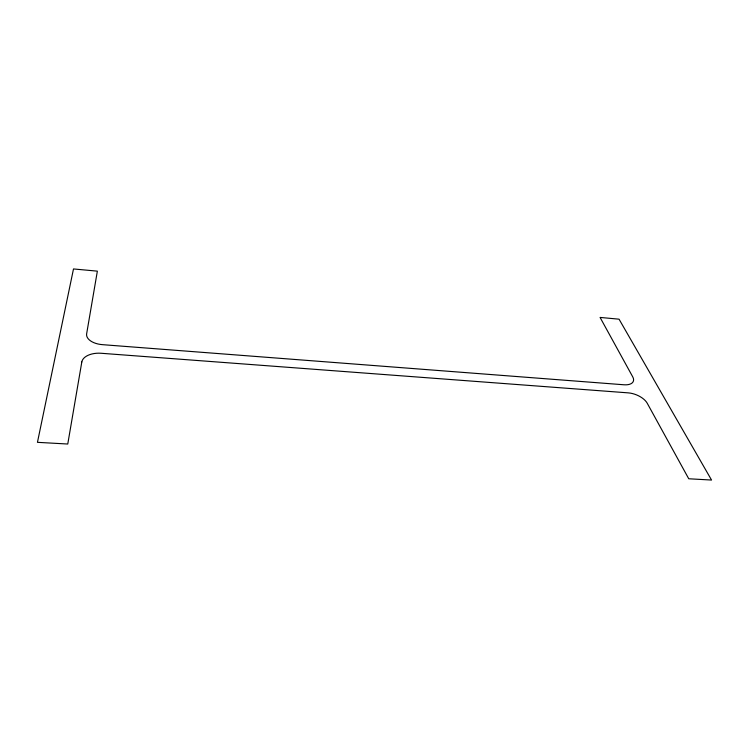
<?xml version="1.0" encoding="UTF-8"?>
<svg xmlns="http://www.w3.org/2000/svg" width="749" height="749" viewBox="0 0 749 749"><rect width="100%" height="100%" fill="white"/><g stroke="black" fill="none" stroke-linecap="round" stroke-linejoin="round"><path stroke-width="1.12" d="M81.819 361.964L67.766 444.026L37.45 442.331L73.496 268.947L97.361 271.147L86.641 333.792A17.143 9.456 2.8 0 0 102.37 344.652L623.945 384.78A15.13 7.63 20.7 0 0 632.755 376.897L600.071 317.426L619.049 319.177L711.55 480.053L688.743 478.77L647.239 403.252A15.729 8.127 21.7 0 0 628.261 392.869L101.096 353.266A17.817 10.196 2.1 0 0 81.819 361.964"/></g></svg>
